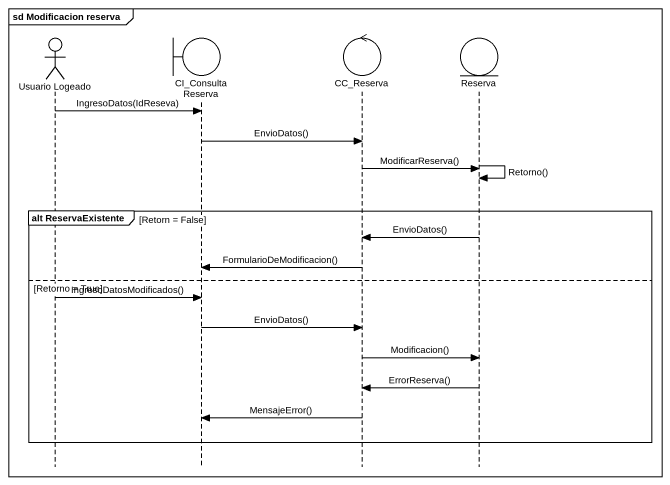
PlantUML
@startuml
mainframe sd Modificacion reserva
hide footbox
actor "Usuario Logeado" as Usuario_Logeado
boundary CI_ConsultaReserva
control CC_Reserva
entity Reserva

Usuario_Logeado -> CI_ConsultaReserva : IngresoDatos(IdReseva)
CI_ConsultaReserva -> CC_Reserva : EnvioDatos()
Reserva -> Reserva : Retorno()
CC_Reserva -> Reserva : ModificarReserva()
group alt ReservaExistente [Retorn = False]
  Reserva -> CC_Reserva : EnvioDatos()
  CC_Reserva -> CI_ConsultaReserva : FormularioDeModificacion()
else Retorno = True
  Usuario_Logeado -> CI_ConsultaReserva : IngresoDatosModificados()
  CI_ConsultaReserva -> CC_Reserva : EnvioDatos()
  CC_Reserva -> Reserva : Modificacion()
  Reserva -> CC_Reserva : ErrorReserva()
  CC_Reserva -> CI_ConsultaReserva : MensajeError()
end
@enduml
